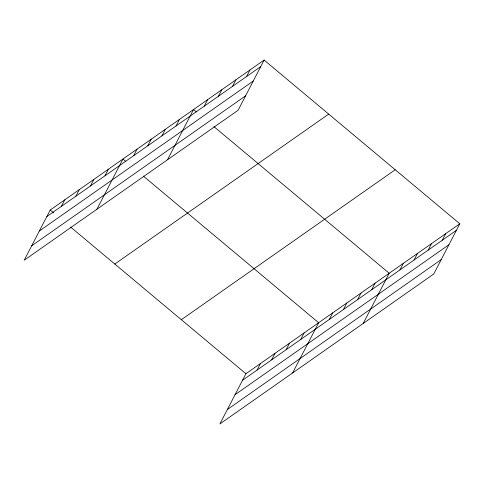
<?xml version="1.0" encoding="UTF-8"?>
<svg xmlns="http://www.w3.org/2000/svg" width="484" height="484" viewBox="0 0 484 484"><rect width="100%" height="100%" fill="white"/><g stroke="black" fill="none" stroke-linecap="round" stroke-linejoin="round"><path stroke-width="0.73" d="M264.113 60.064L50.227 210.014L24.2 260.223L238.086 110.273L264.113 60.064L459.8 223.777L433.773 273.986L219.887 423.936L245.914 373.727L459.8 223.777M61.371 206.372L64.771 199.819M75.915 196.177L79.316 189.619M90.46 185.977L93.86 179.425M105.004 175.783L108.404 169.225M96.921 209.239L122.948 159.03L125.779 161.402M133.669 155.691L137.063 149.132M147.783 145.793L151.183 139.235M161.898 135.895L165.298 129.343M176.019 125.997L179.413 119.445M167.506 159.756L193.533 109.547L196.365 111.919M204.248 106.208L207.648 99.65M218.369 96.31L221.763 89.752M232.483 86.412L235.883 79.854M246.598 76.514L249.998 69.962M257.058 370.085L260.459 363.532M271.603 359.89L275.003 353.332M286.147 349.69L289.547 343.138M300.691 339.496L304.091 332.938M292.608 372.952L318.635 322.743L143.343 176.091M329.356 319.404L332.75 312.846M343.471 309.506L346.865 302.948M357.585 299.608L360.985 293.056M371.7 289.71L375.1 283.158M363.194 323.469L389.215 273.26L213.922 126.608M399.935 269.921L403.335 263.363M414.05 260.023L417.45 253.465M428.171 250.125L431.565 243.573M442.285 240.227L445.685 233.675M46.827 216.566L260.713 66.617M39.361 230.977L253.247 81.028M31.666 245.818L245.557 95.868M114.805 264.04L328.69 114.091M181.337 319.7L395.222 169.751M242.514 380.285L456.4 230.33M235.049 394.69L448.934 244.741M227.353 409.531L441.239 259.581M50.227 210.014L53.627 212.857M70.622 227.075L245.914 373.727"/></g></svg>
